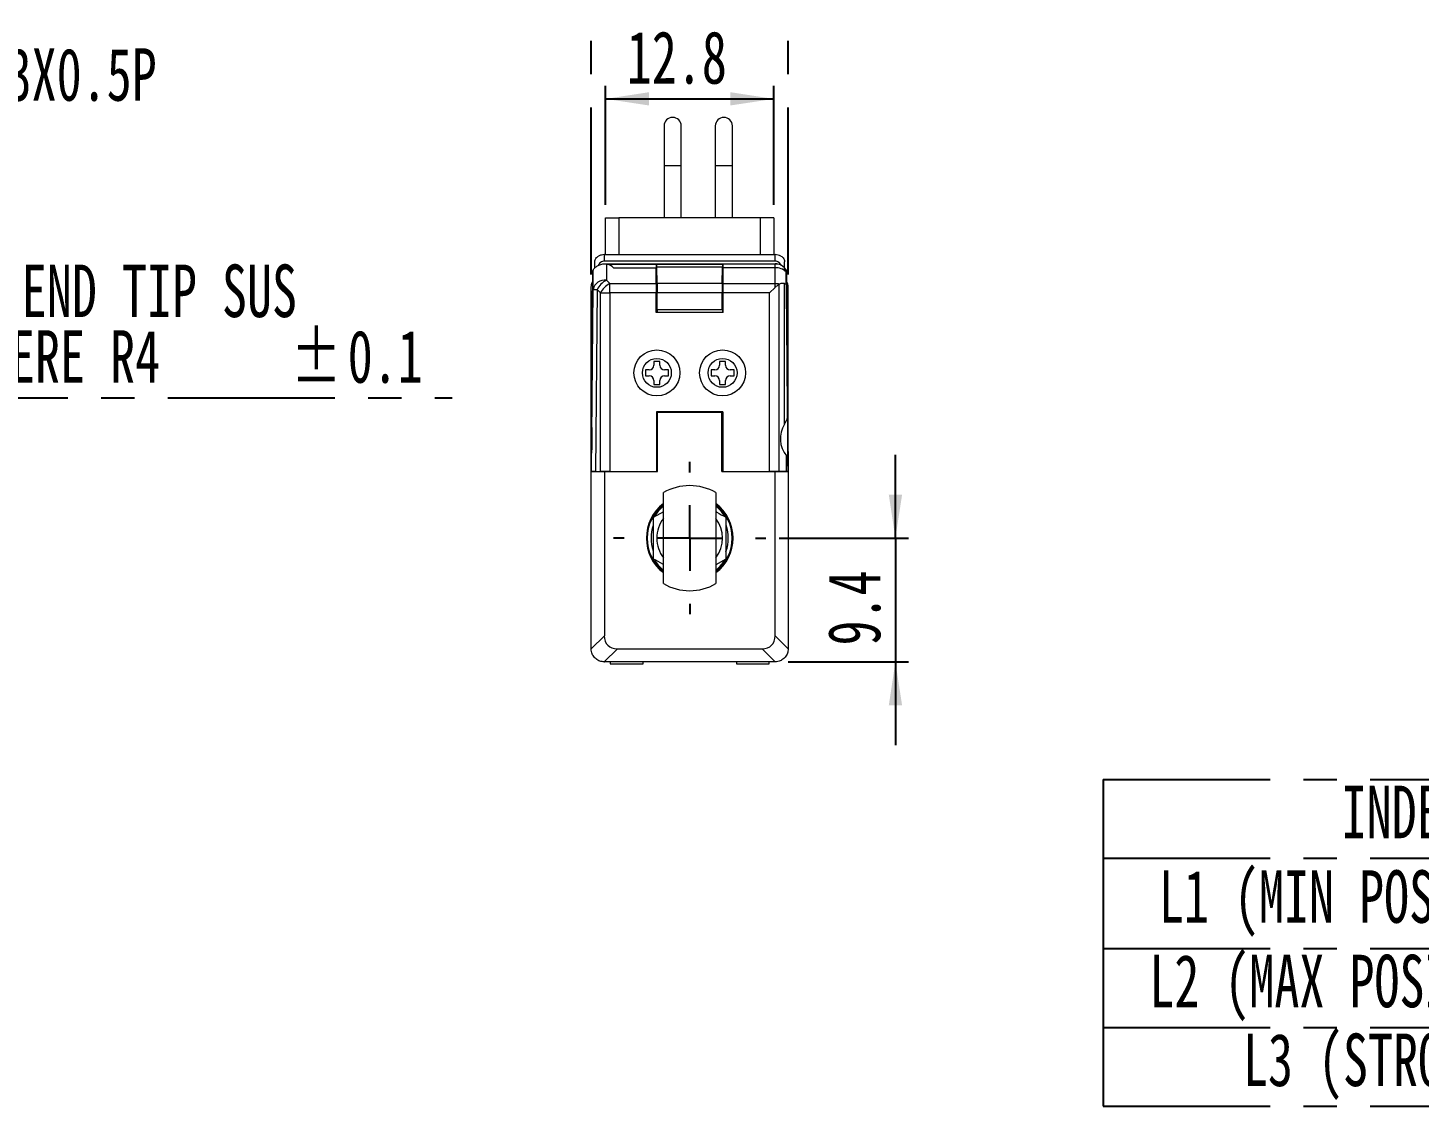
# Paper-space layout '시트2-ENG' of a CAD drawing. Header units: millimetres. Extents: x 5 to 415, y 5 to 292.
# Drawn here: x 228.2 to 334.1, y 137.3 to 219.4 of the extents above; entities that cross this region are included whole.
import ezdxf

# ---------------------------------------------------------------- set-up
doc = ezdxf.new("R2010")
doc.units = ezdxf.units.MM
doc.linetypes.add('CENTERX2', pattern=[20.32, 12.7, -2.54, 2.54, -2.54])
doc.layers.add('CENTER_LINE', color=7, linetype='CENTERX2')
doc.styles.add('SLDTEXTSTYLE0', font='TXT', dxfattribs={"width": 0.7})
doc.dimstyles.new('SLDDIMSTYLE0', dxfattribs={"dimtxt": 4, "dimasz": 3.302, "dimexe": 0, "dimexo": 0.0625, "dimgap": 1, "dimtad": 1, "dimrnd": 1e-09, "dimzin": 12, "dimdsep": 46, "dimtxsty": 'SLDTEXTSTYLE0', "dimsah": 1, "dimcen": 0.09, "dimadec": 0, "dimazin": 3, "dimtfac": 1, "dimtofl": 0, "dimtmove": 0, "dimatfit": 3, "dimfxl": 1, "dimfrac": 2, "dimtolj": 1, "dimtzin": 12, "dimarcsym": 0})
doc.dimstyles.new('SLDDIMSTYLE2', dxfattribs={"dimtxt": 4, "dimasz": 3.302, "dimexe": 0, "dimexo": 0.0625, "dimgap": 1, "dimtad": 0, "dimtih": 1, "dimtoh": 1, "dimrnd": 1e-09, "dimzin": 12, "dimdsep": 46, "dimtxsty": 'SLDTEXTSTYLE0', "dimsah": 1, "dimcen": 0, "dimadec": 0, "dimazin": 3, "dimtol": 1, "dimtp": 0.1, "dimtm": 0.1, "dimtfac": 1, "dimtmove": 0, "dimatfit": 3, "dimfxl": 1, "dimfrac": 2, "dimtolj": 1, "dimarcsym": 0})
doc.dimstyles.new('SLDDIMSTYLE7', dxfattribs={"dimtxt": 4, "dimasz": 3.302, "dimexe": 0, "dimexo": 0.0625, "dimgap": 1, "dimtad": 1, "dimdec": 1, "dimrnd": 1e-09, "dimzin": 12, "dimdsep": 46, "dimtxsty": 'SLDTEXTSTYLE0', "dimsah": 1, "dimcen": 0.09, "dimadec": 0, "dimazin": 3, "dimtfac": 1, "dimtdec": 1, "dimtmove": 0, "dimatfit": 0, "dimfxl": 1, "dimfrac": 2, "dimtolj": 1, "dimtzin": 12, "dimarcsym": 0})
doc.dimstyles.new('SLDDIMSTYLE9', dxfattribs={"dimtxt": 4, "dimasz": 3.302, "dimexe": 0, "dimexo": 0.0625, "dimgap": 1, "dimtad": 0, "dimtih": 1, "dimtoh": 1, "dimrnd": 1e-09, "dimzin": 12, "dimdsep": 46, "dimtxsty": 'SLDTEXTSTYLE0', "dimsah": 1, "dimcen": 0, "dimadec": 0, "dimazin": 3, "dimtfac": 1, "dimtofl": 0, "dimtmove": 0, "dimatfit": 3, "dimfxl": 1, "dimfrac": 2, "dimtolj": 1, "dimtzin": 12, "dimarcsym": 0})

# ---------------------------------------------------------------- blocks, each defined once
blk = doc.blocks.new('SW_TABLEANNOTATION_3')
at = {"layer": 'CENTER_LINE', "color": 0}
for p, q in [((0, 0), (0, -6)), ((0, 0), (49.88, 0)), ((49.88, 0), (49.88, -6)), ((49.88, 0), (95.48, 0)), ((95.48, 0), (95.48, -6)), ((0, -6), (0, -12.87)), ((0, -6), (49.88, -6)), ((49.88, -6), (49.88, -12.87)), ((49.88, -6), (95.48, -6)), ((95.48, -6), (95.48, -12.87)), ((0, -12.87), (0, -18.87)), ((0, -12.87), (49.88, -12.87)), ((49.88, -12.87), (49.88, -18.87)), ((49.88, -12.87), (95.48, -12.87)), ((95.48, -12.87), (95.48, -18.87)), ((0, -18.87), (0, -24.87)), ((0, -18.87), (49.88, -18.87)), ((49.88, -18.87), (49.88, -24.87)), ((49.88, -18.87), (95.48, -18.87)), ((95.48, -18.87), (95.48, -24.87)), ((0, -24.87), (49.88, -24.87)), ((49.88, -24.87), (95.48, -24.87))]:
    blk.add_line(p, q, dxfattribs=at)
at = {"layer": 'CENTER_LINE', "color": 0, "char_height": 4, "attachment_point": 1, "style": 'SLDTEXTSTYLE0'}
for s, insert in [('INDEX', (18.15, -0.47)), ('DIMENSION', (59.96, -0.47)), ('L1 (MIN POSITION)', (4.24, -6.91)), ('3.8', (63.32, -6.91)), ('%%p', (70.5, -6.91)), ('0.5', (74.8, -6.91)), ('L2 (MAX POSITION)', (3.51, -13.34)), ('25.6', (61.18, -13.34)), ('%%p', (72.64, -13.34)), ('0.5', (76.94, -13.34)), ('L3 (STROKE)', (10.64, -19.34)), ('21.8 (=L2-L1)', (57.23, -19.34))]:
    blk.add_mtext(s, dxfattribs=dict(at, insert=insert))
blk = doc.blocks.new('_D_39')
at = {"layer": 'CENTER_LINE'}
for p, q in [((185.99, 181.98), (206.75, 234.47)), ((206.75, 234.47), (242.77, 234.47)), ((184.85, 179.1), (185.99, 181.98)), ((184.85, 179.1), (182.52, 173.19))]:
    blk.add_line(p, q, dxfattribs=at)
for points in [[(185.99, 181.98), (187.68, 184.86), (186.73, 185.24)], [(184.85, 179.1), (183.16, 176.21), (184.11, 175.84)]]:
    blk.add_solid(points, dxfattribs=at)
at = {"layer": 'CENTER_LINE', "attachment_point": 1, "style": 'SLDTEXTSTYLE0'}
for s, insert, char_height in [('%%c', (208.34, 239.63), 4), ('3.1', (212.77, 239.63), 4), ('HOLE', (230.28, 239.63), 4), ('±0.1', (221.23, 238.28), 2.8)]:
    blk.add_mtext(s, dxfattribs=dict(at, insert=insert, char_height=char_height))
blk = doc.blocks.new('_D_40')
at = {"layer": 'CENTER_LINE'}
for p, q in [((272.2, 205.92), (272.2, 214.98)), ((285, 205.92), (285, 214.98)), ((272.2, 213.98), (285, 213.98))]:
    blk.add_line(p, q, dxfattribs=at)
for points in [[(272.2, 213.98), (275.5, 213.48), (275.5, 214.49)], [(285, 213.98), (281.7, 214.49), (281.7, 213.48)]]:
    blk.add_solid(points, dxfattribs=at)
at = {"layer": 'CENTER_LINE', "insert": (273.81, 219.14), "char_height": 4, "attachment_point": 1, "style": 'SLDTEXTSTYLE0'}
blk.add_mtext('12.8', dxfattribs=at)
blk = doc.blocks.new('_D_41')
at = {"layer": 'CENTER_LINE'}
for p, q in [((271.1, 200.62), (271.1, 222.92)), ((286.1, 200.62), (286.1, 222.92)), ((271.1, 221.92), (286.1, 221.92))]:
    blk.add_line(p, q, dxfattribs=at)
for points in [[(271.1, 221.92), (274.4, 221.42), (274.4, 222.43)], [(286.1, 221.92), (282.8, 222.43), (282.8, 221.42)]]:
    blk.add_solid(points, dxfattribs=at)
at = {"layer": 'CENTER_LINE', "insert": (275.92, 227.08), "char_height": 4, "attachment_point": 1, "style": 'SLDTEXTSTYLE0'}
blk.add_mtext('15', dxfattribs=at)
blk = doc.blocks.new('_D_42')
at = {"layer": 'CENTER_LINE'}
for p, q in [((294.26, 180.54), (294.26, 186.89)), ((285.4, 180.54), (295.26, 180.54)), ((294.26, 180.54), (294.26, 171.12)), ((286.1, 171.12), (295.26, 171.12)), ((294.26, 171.12), (294.26, 164.77))]:
    blk.add_line(p, q, dxfattribs=at)
for points in [[(294.26, 180.54), (294.77, 183.84), (293.76, 183.84)], [(294.26, 171.12), (293.76, 167.82), (294.77, 167.82)]]:
    blk.add_solid(points, dxfattribs=at)
at = {"layer": 'CENTER_LINE', "insert": (289.11, 172.37), "char_height": 4, "attachment_point": 1, "rotation": 90, "style": 'SLDTEXTSTYLE0'}
blk.add_mtext('9.4', dxfattribs=at)
blk = doc.blocks.new('SW_CENTERMARKSYMBOL_9')
at = {"layer": 'CENTER_LINE', "color": 0}
for p, q in [((0, 5), (0, 5.8)), ((0, 0), (0, 2.5)), ((-5, 0), (-5.8, 0)), ((0, 0), (-2.5, 0)), ((0, 0), (0, -2.5)), ((0, 0), (2.5, 0)), ((5, 0), (5.8, 0)), ((0, -5), (0, -5.8))]:
    blk.add_line(p, q, dxfattribs=at)
blk = doc.blocks.new('_D_54')
at = {"layer": 'CENTER_LINE'}
for p, q in [((214.38, 184), (218.55, 191.22)), ((218.55, 191.22), (260.52, 191.22)), ((212.38, 180.54), (214.38, 184))]:
    blk.add_line(p, q, dxfattribs=at)
blk.add_solid([(214.38, 184), (216.47, 186.61), (215.59, 187.12)], dxfattribs=at)
at = {"layer": 'CENTER_LINE', "char_height": 4, "attachment_point": 1, "style": 'SLDTEXTSTYLE0'}
for s, insert in [('ROD END TIP SUS', (220.13, 201.37)), ('SPHERE R4', (221.13, 196.37)), ('%%p', (248.26, 196.37)), ('0.1', (252.56, 196.37))]:
    blk.add_mtext(s, dxfattribs=dict(at, insert=insert))
blk = doc.blocks.new('SW_NOTE_0_21')
at = {"layer": 'CENTER_LINE', "color": 0, "insert": (0.51, 2.41), "char_height": 4, "attachment_point": 1, "style": 'SLDTEXTSTYLE0'}
blk.add_mtext('NUT, M3X0.5P', dxfattribs=at)

psp = doc.layouts.new('시트2-ENG')

# ---------------------------------------------------------------- linework, layer by layer
at = {"color": 7, "linetype": 'Continuous', "lineweight": 18}
for p, q in [((276.651, 211.922), (276.651, 208.922)), ((277.951, 208.922), (277.951, 211.922)), ((280.551, 211.922), (280.551, 208.922)), ((281.851, 208.922), (281.851, 211.922)), ((276.651, 208.922), (276.651, 204.922)), ((277.951, 204.922), (277.951, 208.922)), ((280.551, 208.922), (280.551, 204.922)), ((281.851, 204.922), (281.851, 208.922)), ((272.201, 202.122), (272.201, 204.922)), ((284.001, 204.922), (273.201, 204.922)), ((285.001, 204.922), (285.001, 202.122)), ((271.578, 201.266), (271.633, 201.306)), ((272.101, 201.622), (272.101, 202.122)), ((272.101, 202.122), (285.101, 202.122)), ((285.101, 201.622), (272.101, 201.622)), ((272.101, 201.422), (285.101, 201.422)), ((272.101, 201.422), (276.051, 201.422)), ((272.254, 201.41), (272.254, 200.175)), ((272.321, 201.397), (276.051, 201.397)), ((276.051, 201.397), (276.051, 201.422)), ((276.051, 201.397), (276.051, 201.104)), ((276.122, 201.422), (276.101, 201.378)), ((276.101, 200.822), (276.101, 201.378)), ((276.101, 201.378), (276.105, 201.37)), ((281.097, 201.37), (276.105, 201.37)), ((276.122, 201.422), (281.079, 201.422)), ((281.079, 201.422), (281.101, 201.378)), ((281.101, 201.378), (281.097, 201.37)), ((281.101, 201.378), (281.101, 200.822)), ((281.151, 201.422), (285.101, 201.422)), ((281.151, 201.396), (281.151, 201.422)), ((285.101, 201.396), (281.151, 201.396)), ((281.151, 201.129), (281.151, 201.396)), ((285.101, 201.622), (285.101, 202.122)), ((285.101, 201.129), (285.101, 201.396)), ((271.101, 185.622), (271.234, 200.921)), ((271.254, 199.477), (271.254, 200.954)), ((276.051, 201.104), (272.831, 201.104)), ((276.051, 199.915), (276.051, 201.104)), ((276.101, 200.866), (276.051, 200.866)), ((276.101, 200.822), (276.051, 200.822)), ((276.101, 199.014), (276.101, 200.822)), ((276.12, 199.915), (276.109, 201.165)), ((281.092, 201.165), (276.109, 201.165)), ((281.081, 199.915), (281.092, 201.165)), ((281.101, 200.866), (281.151, 200.866)), ((281.101, 199.014), (281.101, 200.822)), ((281.101, 200.822), (281.151, 200.822)), ((285.101, 201.129), (281.151, 201.129)), ((281.151, 199.915), (281.151, 201.129)), ((285.101, 199.915), (285.101, 201.129)), ((285.834, 200.873), (285.83, 201.106)), ((285.94, 199.847), (285.94, 200.806)), ((285.967, 200.921), (286.101, 185.622)), ((271.101, 185.622), (271.101, 199.622)), ((271.132, 185.622), (271.254, 199.477)), ((271.547, 199.468), (271.425, 185.622)), ((271.808, 199.208), (271.547, 199.468)), ((271.808, 199.208), (272.515, 199.208)), ((271.808, 185.622), (271.808, 199.208)), ((272.254, 200.175), (272.515, 199.915)), ((272.515, 199.208), (272.515, 199.915)), ((272.515, 199.915), (276.051, 199.915)), ((276.051, 199.208), (272.515, 199.208)), ((272.515, 199.208), (272.515, 185.622)), ((276.051, 199.915), (276.051, 199.208)), ((276.051, 197.722), (276.051, 199.208)), ((281.081, 199.915), (276.12, 199.915)), ((281.079, 199.208), (276.122, 199.208)), ((276.122, 197.922), (276.122, 199.208)), ((281.079, 197.922), (281.079, 199.208)), ((281.151, 199.915), (285.101, 199.915)), ((281.151, 199.208), (281.151, 199.915)), ((284.686, 199.208), (281.151, 199.208)), ((281.151, 197.722), (281.151, 199.208)), ((284.686, 199.208), (285.101, 199.622)), ((284.686, 185.622), (284.686, 199.208)), ((285.101, 199.622), (285.101, 199.915)), ((285.393, 199.851), (285.393, 185.622)), ((285.808, 189.215), (285.808, 199.915)), ((286.101, 185.622), (286.101, 199.622)), ((276.101, 199.014), (276.051, 199.014)), ((276.109, 198.422), (276.051, 198.422)), ((276.106, 198.422), (276.101, 199.014)), ((276.109, 197.922), (276.109, 198.422)), ((281.092, 197.922), (281.092, 198.422)), ((281.092, 198.422), (281.151, 198.422)), ((281.095, 198.422), (281.101, 199.014)), ((281.101, 199.014), (281.151, 199.014)), ((276.109, 197.922), (276.051, 197.922)), ((281.151, 197.722), (276.051, 197.722)), ((276.104, 197.922), (276.104, 197.722)), ((276.113, 197.922), (276.113, 197.722)), ((276.122, 197.922), (276.113, 197.922)), ((281.079, 197.922), (276.122, 197.922)), ((281.079, 197.922), (281.088, 197.922)), ((281.088, 197.922), (281.088, 197.722)), ((281.092, 197.922), (281.151, 197.922)), ((281.097, 197.922), (281.097, 197.722)), ((276.334, 193.997), (275.867, 193.997)), ((275.867, 193.997), (275.867, 193.705)), ((276.334, 193.705), (276.334, 193.997)), ((281.334, 193.997), (280.867, 193.997)), ((280.867, 193.997), (280.867, 193.705)), ((281.334, 193.705), (281.334, 193.997)), ((275.226, 193.355), (275.226, 192.889)), ((275.517, 193.355), (275.226, 193.355)), ((275.226, 192.889), (275.517, 192.889)), ((276.976, 193.355), (276.684, 193.355)), ((276.684, 192.889), (276.976, 192.889)), ((276.976, 192.889), (276.976, 193.355)), ((280.226, 193.355), (280.226, 192.889)), ((280.517, 193.355), (280.226, 193.355)), ((280.226, 192.889), (280.517, 192.889)), ((281.976, 193.355), (281.684, 193.355)), ((281.684, 192.889), (281.976, 192.889)), ((281.976, 192.889), (281.976, 193.355)), ((275.867, 192.539), (275.867, 192.247)), ((275.867, 192.247), (276.334, 192.247)), ((276.334, 192.247), (276.334, 192.539)), ((280.867, 192.539), (280.867, 192.247)), ((280.867, 192.247), (281.334, 192.247)), ((281.334, 192.247), (281.334, 192.539)), ((281.126, 190.147), (276.076, 190.147)), ((276.076, 190.147), (276.076, 185.622)), ((276.151, 185.62), (276.151, 190.12)), ((276.151, 190.12), (281.051, 190.12)), ((277.555, 190.147), (277.528, 190.12)), ((278.683, 190.12), (278.655, 190.147)), ((281.051, 185.62), (281.051, 190.12)), ((281.126, 190.147), (281.126, 185.622)), ((276.151, 189.122), (276.076, 189.122)), ((281.126, 189.122), (281.051, 189.122)), ((276.076, 187.122), (276.151, 187.122)), ((281.051, 187.122), (281.126, 187.122)), ((285.979, 185.622), (285.968, 186.801)), ((286.058, 186.576), (286.066, 185.622)), ((271.132, 185.622), (271.101, 185.622)), ((271.101, 172.12), (271.101, 185.62)), ((271.101, 185.62), (272.101, 185.62)), ((271.106, 185.62), (271.106, 185.622)), ((271.12, 185.62), (271.12, 185.622)), ((271.425, 185.622), (271.132, 185.622)), ((271.416, 185.62), (271.416, 185.622)), ((271.425, 185.622), (271.808, 185.622)), ((271.798, 185.62), (271.798, 185.622)), ((272.515, 185.622), (271.808, 185.622)), ((271.851, 185.62), (271.851, 185.622)), ((272.101, 185.62), (272.101, 173.11)), ((272.101, 185.62), (276.151, 185.62)), ((272.515, 185.622), (276.076, 185.622)), ((272.651, 185.622), (272.651, 185.62)), ((276.151, 186.053), (276.076, 186.093)), ((281.126, 185.654), (281.021, 185.62)), ((281.051, 185.62), (285.101, 185.62)), ((281.126, 185.622), (284.686, 185.622)), ((285.393, 185.622), (284.686, 185.622)), ((285.101, 173.11), (285.101, 185.62)), ((285.101, 185.62), (286.101, 185.62)), ((285.201, 185.62), (285.201, 185.622)), ((285.979, 185.622), (285.393, 185.622)), ((285.701, 185.622), (285.701, 185.62)), ((285.785, 185.622), (285.785, 185.62)), ((286.066, 185.622), (285.979, 185.622)), ((286.101, 185.622), (286.066, 185.622)), ((286.081, 185.62), (286.081, 185.622)), ((286.092, 185.62), (286.092, 185.622)), ((286.101, 185.62), (286.101, 172.12)), ((276.601, 177.075), (276.601, 184.004)), ((280.601, 184.004), (280.601, 180.54)), ((275.851, 182.127), (276.621, 182.572)), ((275.995, 182.21), (275.995, 182.318)), ((281.195, 182.318), (281.195, 182.217)), ((280.601, 180.54), (280.601, 177.075)), ((275.496, 179.42), (275.56, 179.42)), ((281.641, 179.42), (281.705, 179.42)), ((275.995, 178.761), (275.995, 178.869)), ((281.351, 178.952), (280.601, 178.519)), ((281.195, 178.862), (281.195, 178.761)), ((271.101, 172.11), (272.101, 173.11)), ((285.101, 173.11), (286.1, 172.11)), ((273.09, 172.12), (272.091, 171.12)), ((273.09, 172.12), (284.111, 172.12)), ((285.111, 171.12), (284.111, 172.12)), ((285.101, 171.12), (272.101, 171.12)), ((272.551, 171.12), (272.551, 170.97)), ((272.551, 170.97), (273.801, 170.97)), ((273.801, 170.97), (275.051, 170.97)), ((275.051, 170.97), (275.051, 171.12)), ((282.151, 171.12), (282.151, 170.97)), ((282.151, 170.97), (283.401, 170.97)), ((283.401, 170.97), (284.651, 170.97)), ((284.651, 170.97), (284.651, 171.12))]:
    psp.add_line(p, q, dxfattribs=at)
at = {"color": 8, "linetype": 'Continuous', "lineweight": 18}
for p, q in [((276.651, 208.922), (277.951, 208.922)), ((280.551, 208.922), (281.851, 208.922)), ((273.201, 204.922), (273.201, 202.122)), ((284.001, 202.122), (284.001, 204.922))]:
    psp.add_line(p, q, dxfattribs=at)
at = {"color": 7, "linetype": 'Continuous', "lineweight": 18}
for centre, radius in [((276.101, 193.122), 1.75), ((276.101, 193.122), 1.1), ((281.101, 193.122), 1.75), ((281.101, 193.122), 1.1)]:
    psp.add_circle(centre, radius, dxfattribs=at)
for centre, radius, start, end in [((277.301, 211.922), 0.65, 0, 180), ((281.201, 211.922), 0.65, 0, 180), ((272.101, 200.422), 1, 43.04269, 81.16753), ((285.101, 201.122), 1, 63.69863, 90), ((285.101, 200.422), 1, 82.48354, 90), ((285.101, 200.422), 1, 77.34027, 90), ((285.101, 200.422), 1, 32.66721, 77.34027), ((272.101, 200.422), 1, 147.81989, 150.05281), ((285.142, 199.984), 1.146, 45.82364, 92.07245), ((285.101, 200.422), 1, 29.94719, 32.66721), ((272.131, 199.286), 0.897, 82.12722, 167.73628), ((271.553, 204.602), 5.133, 266.658, 269.92808), ((273.007, 198.716), 1.642, 117.27378, 152.72622), ((273.267, 198.455), 1.642, 117.27378, 152.72622), ((285.102, 198.536), 1.378, 76.08614, 90.07918), ((285.627, 199.489), 0.43, 116.60592, 122.80643), ((285.101, 199.622), 1, 0, 29.12304), ((275.517, 193.705), 0.35, 270, 0), ((275.517, 192.539), 0.35, 0, 90), ((276.684, 193.705), 0.35, 180, 270), ((276.684, 192.539), 0.35, 90, 180), ((280.517, 193.705), 0.35, 270, 0), ((280.517, 192.539), 0.35, 0, 90), ((281.684, 193.705), 0.35, 180, 270), ((281.684, 192.539), 0.35, 90, 180), ((287.601, 188.122), 2.1, 148.62287, 218.98329), ((278.601, 180.54), 4, 60, 120), ((278.601, 180.54), 3.3, 127.3052, 232.6948), ((278.601, 180.54), 3.24, 128.11806, 231.88194), ((278.595, 180.54), 3.15, 129.27262, 145.62874), ((278.601, 180.54), 3.3, 307.3052, 52.6948), ((278.601, 180.54), 3.24, 308.11806, 51.88194), ((278.595, 180.54), 3.15, 34.37126, 50.44414), ((278.601, 180.54), 2.94, 160.95159, 199.03597), ((278.601, 180.54), 2.5, 143.1301, 180), ((278.601, 180.54), 2.5, 323.1301, 36.8699), ((278.601, 180.54), 2.94, 339.93096, 19.55781), ((278.601, 180.54), 2.5, 180, 216.8699), ((278.595, 180.54), 3.15, 214.37126, 230.72738), ((278.595, 180.54), 3.15, 309.55586, 325.62874), ((278.601, 180.54), 4, 240, 270), ((278.601, 180.54), 4, 270, 300), ((272.101, 172.12), 1, 180, 180.573), ((285.101, 172.12), 1, 359.427, 0), ((272.101, 172.12), 1, 269.427, 270), ((285.101, 172.12), 1, 270, 270.573)]:
    psp.add_arc(centre, radius, start, end, dxfattribs=at)
for centre, major_axis, ratio, start_param, end_param in [((285.101, 198.208), (0.707, 1.707), 0.4142136, 0, 0.4455613), ((285.101, 199.622), (1, 0), 0.4142136, 0.5738261, 0.7853982), ((285.101, 296.625), (-1, 114.593), 0.0000761, 2.5764929, 2.77517), ((286.057, 188.122), (-0.018, 2.1), 0.0087265, 2.3983734, 7.046704), ((274.08, 174.099), (-1.715, -1.715), 0.5773503, 5.7595865, 6.8067841), ((283.121, 174.099), (1.715, -1.715), 0.5773503, 5.7595865, 6.8067841)]:
    psp.add_ellipse(centre, major_axis=major_axis, ratio=ratio, start_param=start_param, end_param=end_param, dxfattribs=at)
psp.add_ellipse((271.144, 188.122), major_axis=(0.007, 0.85), ratio=0.0087265, dxfattribs=at)
for points in [[(272.201, 204.922), (272.216, 204.922), (272.246, 204.922), (272.477, 204.922), (272.807, 204.922), (273.069, 204.922), (273.201, 204.922)], [(285.001, 204.922), (284.986, 204.922), (284.955, 204.922), (284.724, 204.922), (284.394, 204.922), (284.132, 204.922), (284.001, 204.922)]]:
    psp.add_open_spline(points, degree=3, dxfattribs=at)
for points, knots in [([(271.254, 200.954), (271.258, 200.961), (271.266, 200.974), (271.348, 201.089), (271.507, 201.24), (271.75, 201.373), (272.014, 201.433), (272.189, 201.416), (272.254, 201.41)], [0, 0, 0, 0, 0.1540722, 0.3092067, 0.4883347, 0.6715016, 0.8782308, 1, 1, 1, 1]), ([(271.371, 201.122), (271.372, 201.199), (271.375, 201.359), (271.378, 201.503), (271.379, 201.579)], [0, 0, 0, 0, 0.4793147, 1, 1, 1, 1]), ([(271.379, 201.579), (271.383, 201.625), (271.392, 201.714), (271.452, 201.841), (271.54, 201.948), (271.619, 201.995), (271.657, 202.018)], [0, 0, 0, 0, 0.268398, 0.5221781, 0.7647473, 1, 1, 1, 1]), ([(272.101, 201.622), (272.051, 201.618), (271.951, 201.609), (271.816, 201.541), (271.702, 201.44), (271.658, 201.351), (271.635, 201.306)], [0, 0, 0, 0, 0.2498829, 0.4998439, 0.7498829, 1, 1, 1, 1]), ([(272.101, 202.122), (272.024, 202.117), (271.87, 202.108), (271.728, 202.048), (271.657, 202.018)], [0, 0, 0, 0, 0.5000079, 1, 1, 1, 1]), ([(276.109, 201.165), (276.108, 201.229), (276.107, 201.345), (276.105, 201.362), (276.105, 201.37)], [0, 0, 0, 0, 0.557681, 1, 1, 1, 1]), ([(281.097, 201.37), (281.096, 201.358), (281.094, 201.336), (281.093, 201.217), (281.092, 201.165)], [0, 0, 0, 0, 0.5576818, 1, 1, 1, 1]), ([(285.566, 201.306), (285.544, 201.351), (285.499, 201.44), (285.385, 201.541), (285.25, 201.609), (285.15, 201.618), (285.101, 201.622)], [0, 0, 0, 0, 0.2501171, 0.5001561, 0.7501171, 1, 1, 1, 1]), ([(285.32, 201.398), (285.318, 201.397), (285.315, 201.397), (285.28, 201.396), (285.226, 201.396), (285.163, 201.396), (285.12, 201.396), (285.101, 201.396)], [0, 0, 0, 0, 0.2095293, 0.4190586, 0.6285879, 0.8381172, 1, 1, 1, 1]), ([(285.544, 202.018), (285.588, 201.991), (285.676, 201.937), (285.768, 201.811), (285.814, 201.688), (285.82, 201.609), (285.822, 201.579)], [0, 0, 0, 0, 0.2705008, 0.5406399, 0.8204463, 1, 1, 1, 1]), ([(285.83, 201.122), (285.829, 201.194), (285.826, 201.354), (285.823, 201.499), (285.822, 201.579)], [0, 0, 0, 0, 0.45205475, 1, 1, 1, 1]), ([(285.942, 200.962), (285.942, 200.96), (285.941, 200.957), (285.941, 200.919), (285.94, 200.862), (285.94, 200.813), (285.94, 200.806)], [0, 0, 0, 0, 0.2387509, 0.5024487, 0.9237691, 1, 1, 1, 1]), ([(271.101, 199.622), (271.106, 199.71), (271.117, 199.879), (271.191, 200.03), (271.227, 200.103)], [0, 0, 0, 0, 0.5227521, 1, 1, 1, 1]), ([(276.12, 199.915), (276.12, 199.799), (276.122, 199.59), (276.122, 199.325), (276.122, 199.208)], [0, 0, 0, 0, 0.557568, 1, 1, 1, 1]), ([(281.081, 199.915), (281.081, 199.799), (281.079, 199.59), (281.079, 199.325), (281.079, 199.208)], [0, 0, 0, 0, 0.55756799, 1, 1, 1, 1]), ([(285.393, 199.851), (285.319, 199.801), (285.221, 199.736), (285.123, 199.644), (285.101, 199.622)], [0, 0, 0, 0, 0.7656173, 1, 1, 1, 1]), ([(285.808, 189.215), (285.88, 189.338), (285.966, 189.486), (286.022, 189.617), (286.031, 189.639)], [0, 0, 0, 0, 0.8370062, 1, 1, 1, 1]), ([(285.968, 186.801), (285.997, 186.757), (286.047, 186.682), (286.055, 186.607), (286.058, 186.576)], [0, 0, 0, 0, 0.5829951, 1, 1, 1, 1]), ([(280.601, 182.56), (280.62, 182.549), (280.871, 182.404), (281.12, 182.26), (281.351, 182.127)], [0, 0, 0, 0, 0.0762331, 1, 1, 1, 1]), ([(275.851, 178.952), (275.851, 179.086), (275.851, 179.675), (275.851, 180.74), (275.851, 181.662), (275.851, 182.127)], [0, 0, 0, 0, 0.1269715, 0.56007701, 1, 1, 1, 1]), ([(281.351, 182.127), (281.351, 181.669), (281.351, 180.747), (281.351, 179.682), (281.351, 179.086), (281.351, 178.952)], [0, 0, 0, 0, 0.4333142, 0.8730283, 1, 1, 1, 1]), ([(276.601, 178.519), (276.581, 178.53), (276.33, 178.675), (276.081, 178.819), (275.851, 178.952)], [0, 0, 0, 0, 0.07623311, 1, 1, 1, 1]), ([(272.091, 171.12), (271.979, 171.132), (271.755, 171.156), (271.458, 171.33), (271.235, 171.584), (271.119, 171.859), (271.106, 172.04), (271.101, 172.11)], [0, 0, 0, 0, 0.21677172, 0.43345339, 0.64988604, 0.86452392, 1, 1, 1, 1]), ([(286.1, 172.11), (286.088, 171.998), (286.064, 171.774), (285.89, 171.477), (285.636, 171.254), (285.361, 171.138), (285.18, 171.125), (285.111, 171.12)], [0, 0, 0, 0, 0.2167717, 0.4334534, 0.649886, 0.8645239, 1, 1, 1, 1])]:
    psp.add_open_spline(points, degree=3, knots=knots, dxfattribs=at)

# ---------------------------------------------------------------- block references
at = {"layer": 'CENTER_LINE'}
for name, p in [('SW_NOTE_0_21', (214.652, 215.43)), ('SW_CENTERMARKSYMBOL_9', (278.601, 180.54)), ('SW_TABLEANNOTATION_3', (310.083, 162.165))]:
    psp.add_blockref(name, p, dxfattribs=at)

# ---------------------------------------------------------------- dimensions: what is measured, and where the dimension line sits
dim = psp.add_diameter_dim_2p(p1=(185.991, 181.981), p2=(184.851, 179.098), text='<> HOLE', dimstyle='SLDDIMSTYLE2', dxfattribs=at)
dim.commit()
dim.dimension.update_dxf_attribs({"geometry": '_D_39', "text_midpoint": (225.556, 237.301), "dimtype": 163})
for base, p1, p2, picture, middle in [((286.101, 221.923), (271.101, 199.622), (286.101, 199.622), '_D_41', (278.601, 221.923)), ((285.001, 213.985), (272.201, 204.922), (285.001, 204.922), '_D_40', (278.601, 213.985))]:
    dim = psp.add_linear_dim(base=base, p1=p1, p2=p2, dimstyle='SLDDIMSTYLE0', dxfattribs=at)
    dim.commit()
    dim.dimension.update_dxf_attribs({"geometry": picture, "text_midpoint": middle, "dimtype": 160})
dim = psp.add_radius_dim(center=(212.38, 180.54), mpoint=(214.38, 184.004), text='ROD END TIP SUS\\PSPHERE R4 %%p 0.1', dimstyle='SLDDIMSTYLE9', dxfattribs=at)
dim.commit()
dim.dimension.update_dxf_attribs({"geometry": '_D_54', "text_midpoint": (240.324, 196.049), "dimtype": 164})
dim = psp.add_linear_dim(base=(294.264, 171.12), p1=(284.401, 180.54), p2=(285.101, 171.12), angle=90, dimstyle='SLDDIMSTYLE7', dxfattribs=at)
dim.commit()
dim.dimension.update_dxf_attribs({"geometry": '_D_42', "text_midpoint": (294.264, 175.83), "dimtype": 160})

doc.saveas('drawing.dxf')
